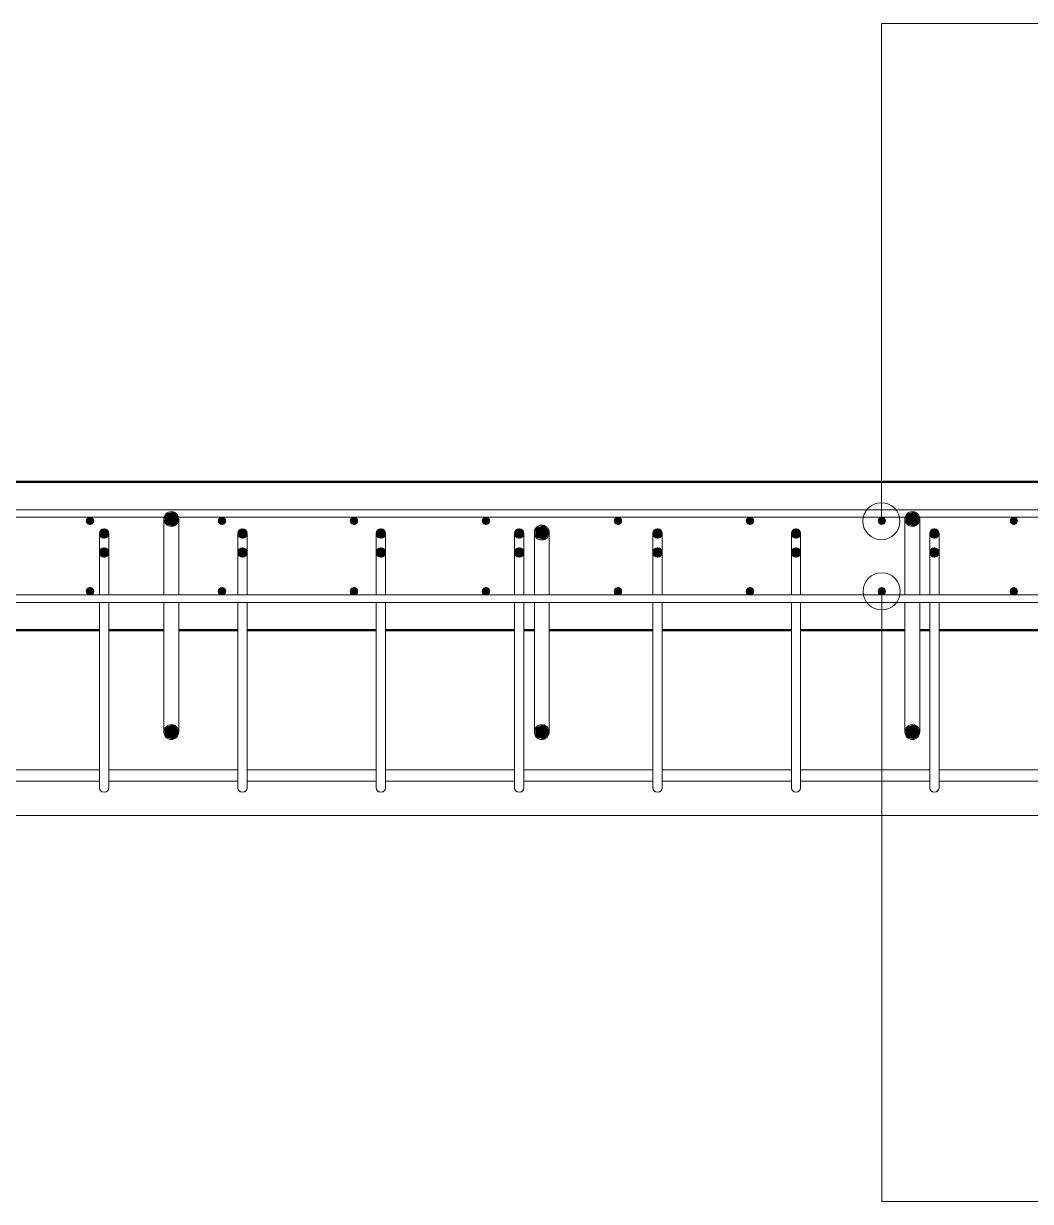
# Model space of a CAD drawing. Header units: millimetres. Extents: x -31655 to -5862, y 2843 to 78926.
# Drawn here: x -8687 to -7600, y 77456 to 78728 of the extents above; entities that cross this region are included whole.
import ezdxf

# ---------------------------------------------------------------- set-up
doc = ezdxf.new("R2010")
doc.units = ezdxf.units.MM
for name, color, linetype, lineweight in [('A-WALL', 113, 'Continuous', 25), ('S-BEAM', 12, 'Continuous', 18), ('S-RBAR', 171, 'Continuous', 18), ('S-RBAR-IDEN', 171, 'Continuous', 9)]:
    doc.layers.add(name, color=color, linetype=linetype, lineweight=lineweight)

# ---------------------------------------------------------------- blocks, each defined once
blk = doc.blocks.new('M_Rectangular Corbel - M_Rectangular Corbel-5472199-Elevation Top1')
at = {"layer": 'S-BEAM'}
blk.add_line((-30270.4, 77873), (-26630.4, 77873), dxfattribs=at)

msp = doc.modelspace()

# ---------------------------------------------------------------- hatches: boundary and pattern name
at = {"layer": 'S-RBAR'}
h = msp.add_hatch(color=256, dxfattribs=at)
edge = h.paths.add_edge_path()
edge.add_arc((-8527.2, 78193), 8, 0, 360)
h = msp.add_hatch(color=256, dxfattribs=at)
edge = h.paths.add_edge_path()
edge.add_arc((-7727.2, 78193), 8, 0, 360)
for points in [[(-8614.9, 78187), (-8610.9, 78191), (-8614.9, 78195), (-8618.9, 78191)], [(-8524.7, 78185.4), (-8519.2, 78193), (-8524.7, 78200.7), (-8533.7, 78197.7), (-8533.7, 78188.3)], [(-8472.4, 78187), (-8468.4, 78191), (-8472.4, 78195), (-8476.4, 78191)], [(-8330, 78187), (-8326, 78191), (-8330, 78195), (-8334, 78191), (-8331.2, 78188.2)], [(-8187.5, 78187), (-8183.5, 78191), (-8187.5, 78195), (-8191.5, 78191)], [(-8045, 78187), (-8041, 78191), (-8045, 78195), (-8049, 78191)], [(-7902.5, 78187), (-7898.5, 78191), (-7902.5, 78195), (-7906.5, 78191)], [(-7760.1, 78187), (-7756.1, 78191), (-7760.1, 78195), (-7764.1, 78191)], [(-7724.7, 78185.4), (-7719.2, 78193), (-7724.7, 78200.7), (-7733.7, 78197.7), (-7733.7, 78188.3)], [(-7617.6, 78187), (-7613.6, 78191), (-7617.6, 78195), (-7621.6, 78191)], [(-8599.7, 78172.4), (-8594.7, 78177.4), (-8599.7, 78182.4), (-8604.7, 78177.4)], [(-8450.3, 78172.4), (-8445.3, 78177.4), (-8450.3, 78182.4), (-8455.3, 78177.4)], [(-8300.9, 78172.4), (-8295.9, 78177.4), (-8300.9, 78182.4), (-8305.9, 78177.4)], [(-8151.6, 78172.4), (-8146.6, 78177.4), (-8151.6, 78182.4), (-8156.6, 78177.4)], [(-8124.7, 78170.8), (-8119.2, 78178.4), (-8124.7, 78186), (-8133.7, 78183), (-8133.7, 78173.7)], [(-8002.2, 78172.4), (-7997.2, 78177.4), (-8002.2, 78182.4), (-8007.2, 78177.4)], [(-7852.8, 78172.4), (-7847.8, 78177.4), (-7852.8, 78182.4), (-7857.8, 78177.4)], [(-7703.4, 78172.4), (-7698.4, 78177.4), (-7703.4, 78182.4), (-7708.4, 78177.4)], [(-8599.7, 78151.9), (-8594.7, 78156.9), (-8599.7, 78161.9), (-8604.7, 78156.9)], [(-8450.3, 78151.9), (-8445.3, 78156.9), (-8450.3, 78161.9), (-8455.3, 78156.9)], [(-8300.9, 78151.9), (-8295.9, 78156.9), (-8300.9, 78161.9), (-8305.9, 78156.9)], [(-8151.6, 78151.9), (-8146.6, 78156.9), (-8151.6, 78161.9), (-8156.6, 78156.9)], [(-8002.2, 78151.9), (-7997.2, 78156.9), (-8002.2, 78161.9), (-8007.2, 78156.9)], [(-7852.8, 78151.9), (-7847.8, 78156.9), (-7852.8, 78161.9), (-7857.8, 78156.9)], [(-7703.4, 78151.9), (-7698.4, 78156.9), (-7703.4, 78161.9), (-7708.4, 78156.9)], [(-8614.9, 78111), (-8610.9, 78115), (-8614.9, 78119), (-8618.9, 78115)], [(-8472.4, 78111), (-8468.4, 78115), (-8472.4, 78119), (-8476.4, 78115)], [(-8330, 78111), (-8326, 78115), (-8330, 78119), (-8334, 78115), (-8331.2, 78112.2)], [(-8187.5, 78111), (-8183.5, 78115), (-8187.5, 78119), (-8191.5, 78115)], [(-8045, 78111), (-8041, 78115), (-8045, 78119), (-8049, 78115)], [(-7902.5, 78111), (-7898.5, 78115), (-7902.5, 78119), (-7906.5, 78115)], [(-7760.1, 78111), (-7756.1, 78115), (-7760.1, 78119), (-7764.1, 78115)], [(-7617.6, 78111), (-7613.6, 78115), (-7617.6, 78119), (-7621.6, 78115)], [(-8524.7, 77955.4), (-8519.2, 77963), (-8524.7, 77970.7), (-8533.7, 77967.7), (-8533.7, 77958.3)], [(-8124.7, 77955.4), (-8119.2, 77963), (-8124.7, 77970.7), (-8133.7, 77967.7), (-8133.7, 77958.3)], [(-7724.7, 77955.4), (-7719.2, 77963), (-7724.7, 77970.7), (-7733.7, 77967.7), (-7733.7, 77958.3)]]:
    msp.add_hatch(color=256, dxfattribs=at).paths.add_polyline_path(points)
h = msp.add_hatch(color=256, dxfattribs=at)
edge = h.paths.add_edge_path()
edge.add_arc((-8614.9, 78191), 4, 0, 360)
h = msp.add_hatch(color=256, dxfattribs=at)
edge = h.paths.add_edge_path()
edge.add_arc((-8472.4, 78191), 4, 0, 360)
h = msp.add_hatch(color=256, dxfattribs=at)
edge = h.paths.add_edge_path()
edge.add_arc((-8330, 78191), 4, 0, 360)
h = msp.add_hatch(color=256, dxfattribs=at)
edge = h.paths.add_edge_path()
edge.add_arc((-8187.5, 78191), 4, 0, 360)
h = msp.add_hatch(color=256, dxfattribs=at)
edge = h.paths.add_edge_path()
edge.add_arc((-8045, 78191), 4, 0, 360)
h = msp.add_hatch(color=256, dxfattribs=at)
edge = h.paths.add_edge_path()
edge.add_arc((-7902.5, 78191), 4, 0, 360)
h = msp.add_hatch(color=256, dxfattribs=at)
edge = h.paths.add_edge_path()
edge.add_arc((-7760.1, 78191), 4, 0, 360)
h = msp.add_hatch(color=256, dxfattribs=at)
edge = h.paths.add_edge_path()
edge.add_arc((-7617.6, 78191), 4, 0, 360)
h = msp.add_hatch(color=256, dxfattribs=at)
edge = h.paths.add_edge_path()
edge.add_arc((-8599.7, 78177.4), 5, 0, 360)
h = msp.add_hatch(color=256, dxfattribs=at)
edge = h.paths.add_edge_path()
edge.add_arc((-8450.3, 78177.4), 5, 0, 360)
h = msp.add_hatch(color=256, dxfattribs=at)
edge = h.paths.add_edge_path()
edge.add_arc((-8300.9, 78177.4), 5, 0, 360)
h = msp.add_hatch(color=256, dxfattribs=at)
edge = h.paths.add_edge_path()
edge.add_arc((-8151.6, 78177.4), 5, 0, 360)
h = msp.add_hatch(color=256, dxfattribs=at)
edge = h.paths.add_edge_path()
edge.add_arc((-8127.2, 78178.4), 8, 0, 360)
h = msp.add_hatch(color=256, dxfattribs=at)
edge = h.paths.add_edge_path()
edge.add_arc((-8002.2, 78177.4), 5, 0, 360)
h = msp.add_hatch(color=256, dxfattribs=at)
edge = h.paths.add_edge_path()
edge.add_arc((-7852.8, 78177.4), 5, 0, 360)
h = msp.add_hatch(color=256, dxfattribs=at)
edge = h.paths.add_edge_path()
edge.add_arc((-7703.4, 78177.4), 5, 0, 360)
h = msp.add_hatch(color=256, dxfattribs=at)
edge = h.paths.add_edge_path()
edge.add_arc((-8599.7, 78156.9), 5, 0, 360)
h = msp.add_hatch(color=256, dxfattribs=at)
edge = h.paths.add_edge_path()
edge.add_arc((-8450.3, 78156.9), 5, 0, 360)
h = msp.add_hatch(color=256, dxfattribs=at)
edge = h.paths.add_edge_path()
edge.add_arc((-8300.9, 78156.9), 5, 0, 360)
h = msp.add_hatch(color=256, dxfattribs=at)
edge = h.paths.add_edge_path()
edge.add_arc((-8151.6, 78156.9), 5, 0, 360)
h = msp.add_hatch(color=256, dxfattribs=at)
edge = h.paths.add_edge_path()
edge.add_arc((-8002.2, 78156.9), 5, 0, 360)
h = msp.add_hatch(color=256, dxfattribs=at)
edge = h.paths.add_edge_path()
edge.add_arc((-7852.8, 78156.9), 5, 0, 360)
h = msp.add_hatch(color=256, dxfattribs=at)
edge = h.paths.add_edge_path()
edge.add_arc((-7703.4, 78156.9), 5, 0, 360)
h = msp.add_hatch(color=256, dxfattribs=at)
edge = h.paths.add_edge_path()
edge.add_arc((-8614.9, 78115), 4, 0, 360)
h = msp.add_hatch(color=256, dxfattribs=at)
edge = h.paths.add_edge_path()
edge.add_arc((-8472.4, 78115), 4, 0, 360)
h = msp.add_hatch(color=256, dxfattribs=at)
edge = h.paths.add_edge_path()
edge.add_arc((-8330, 78115), 4, 0, 360)
h = msp.add_hatch(color=256, dxfattribs=at)
edge = h.paths.add_edge_path()
edge.add_arc((-8187.5, 78115), 4, 0, 360)
h = msp.add_hatch(color=256, dxfattribs=at)
edge = h.paths.add_edge_path()
edge.add_arc((-8045, 78115), 4, 0, 360)
h = msp.add_hatch(color=256, dxfattribs=at)
edge = h.paths.add_edge_path()
edge.add_arc((-7902.5, 78115), 4, 0, 360)
h = msp.add_hatch(color=256, dxfattribs=at)
edge = h.paths.add_edge_path()
edge.add_arc((-7760.1, 78115), 4, 0, 360)
h = msp.add_hatch(color=256, dxfattribs=at)
edge = h.paths.add_edge_path()
edge.add_arc((-7617.6, 78115), 4, 0, 360)
h = msp.add_hatch(color=256, dxfattribs=at)
edge = h.paths.add_edge_path()
edge.add_arc((-8527.2, 77963), 8, 0, 360)
h = msp.add_hatch(color=256, dxfattribs=at)
edge = h.paths.add_edge_path()
edge.add_arc((-8127.2, 77963), 8, 0, 360)
h = msp.add_hatch(color=256, dxfattribs=at)
edge = h.paths.add_edge_path()
edge.add_arc((-7727.2, 77963), 8, 0, 360)

# ---------------------------------------------------------------- linework, layer by layer
at = {"layer": 'A-WALL', "lineweight": 50}
for p, q in [((-6597.2, 78233), (-10597.2, 78233)), ((-8744.1, 78073), (-8604.7, 78073)), ((-8594.7, 78073), (-8535.2, 78073)), ((-8519.2, 78073), (-8455.3, 78073)), ((-8445.3, 78073), (-8305.9, 78073)), ((-8295.9, 78073), (-8156.6, 78073)), ((-8146.6, 78073), (-8135.2, 78073)), ((-8119.2, 78073), (-8007.2, 78073)), ((-7997.2, 78073), (-7857.8, 78073)), ((-7847.8, 78073), (-7735.2, 78073)), ((-7719.2, 78073), (-7708.4, 78073)), ((-7698.4, 78073), (-7559.1, 78073))]:
    msp.add_line(p, q, dxfattribs=at)
at = {"layer": 'S-RBAR'}
for p, q in [((-9961.2, 78203), (-6627.2, 78203)), ((-9943.5, 78195), (-6627.2, 78195)), ((-8614.9, 78195), (-8618.9, 78191)), ((-8618.9, 78191), (-8614.9, 78187)), ((-8610.9, 78191), (-8614.9, 78195)), ((-8614.9, 78187), (-8610.9, 78191)), ((-8535.2, 78153), (-8535.2, 78193)), ((-8524.7, 78200.7), (-8533.7, 78197.7)), ((-8533.7, 78197.7), (-8533.7, 78188.3)), ((-8533.7, 78188.3), (-8524.7, 78185.4)), ((-8519.2, 78193), (-8524.7, 78200.7)), ((-8524.7, 78185.4), (-8519.2, 78193)), ((-8519.2, 78153), (-8519.2, 78193)), ((-8472.4, 78195), (-8476.4, 78191)), ((-8476.4, 78191), (-8472.4, 78187)), ((-8468.4, 78191), (-8472.4, 78195)), ((-8472.4, 78187), (-8468.4, 78191)), ((-8330, 78195), (-8334, 78191)), ((-8334, 78191), (-8331.2, 78188.2)), ((-8331.2, 78188.2), (-8330, 78187)), ((-8326, 78191), (-8330, 78195)), ((-8330, 78187), (-8326, 78191)), ((-8187.5, 78195), (-8191.5, 78191)), ((-8191.5, 78191), (-8187.5, 78187)), ((-8183.5, 78191), (-8187.5, 78195)), ((-8187.5, 78187), (-8183.5, 78191)), ((-8045, 78195), (-8049, 78191)), ((-8049, 78191), (-8045, 78187)), ((-8041, 78191), (-8045, 78195)), ((-8045, 78187), (-8041, 78191)), ((-7902.5, 78195), (-7906.5, 78191)), ((-7906.5, 78191), (-7902.5, 78187)), ((-7898.5, 78191), (-7902.5, 78195)), ((-7902.5, 78187), (-7898.5, 78191)), ((-7760.1, 78195), (-7764.1, 78191)), ((-7764.1, 78191), (-7760.1, 78187)), ((-7756.1, 78191), (-7760.1, 78195)), ((-7760.1, 78187), (-7756.1, 78191)), ((-7735.2, 78153), (-7735.2, 78193)), ((-7724.7, 78200.7), (-7733.7, 78197.7)), ((-7733.7, 78197.7), (-7733.7, 78188.3)), ((-7733.7, 78188.3), (-7724.7, 78185.4)), ((-7719.2, 78193), (-7724.7, 78200.7)), ((-7724.7, 78185.4), (-7719.2, 78193)), ((-7719.2, 78153), (-7719.2, 78193)), ((-7617.6, 78195), (-7621.6, 78191)), ((-7621.6, 78191), (-7617.6, 78187)), ((-7613.6, 78191), (-7617.6, 78195)), ((-7617.6, 78187), (-7613.6, 78191)), ((-8599.7, 78182.4), (-8604.7, 78177.4)), ((-8604.7, 78157.1), (-8604.7, 78177.4)), ((-8604.7, 78177.4), (-8599.7, 78172.4)), ((-8594.7, 78177.4), (-8599.7, 78182.4)), ((-8599.7, 78172.4), (-8594.7, 78177.4)), ((-8594.7, 78157.1), (-8594.7, 78177.4)), ((-8450.3, 78182.4), (-8455.3, 78177.4)), ((-8455.3, 78157.1), (-8455.3, 78177.4)), ((-8455.3, 78177.4), (-8450.3, 78172.4)), ((-8445.3, 78177.4), (-8450.3, 78182.4)), ((-8450.3, 78172.4), (-8445.3, 78177.4)), ((-8445.3, 78157.1), (-8445.3, 78177.4)), ((-8300.9, 78182.4), (-8305.9, 78177.4)), ((-8305.9, 78157.1), (-8305.9, 78177.4)), ((-8305.9, 78177.4), (-8300.9, 78172.4)), ((-8295.9, 78177.4), (-8300.9, 78182.4)), ((-8300.9, 78172.4), (-8295.9, 78177.4)), ((-8295.9, 78157.1), (-8295.9, 78177.4)), ((-8151.6, 78182.4), (-8156.6, 78177.4)), ((-8156.6, 78157.1), (-8156.6, 78177.4)), ((-8156.6, 78177.4), (-8151.6, 78172.4)), ((-8146.6, 78177.4), (-8151.6, 78182.4)), ((-8151.6, 78172.4), (-8146.6, 78177.4)), ((-8146.6, 78157.1), (-8146.6, 78177.4)), ((-8135.2, 78138.4), (-8135.2, 78178.4)), ((-8124.7, 78186), (-8133.7, 78183)), ((-8133.7, 78183), (-8133.7, 78173.7)), ((-8119.2, 78178.4), (-8124.7, 78186)), ((-8124.7, 78170.8), (-8119.2, 78178.4)), ((-8119.2, 78138.4), (-8119.2, 78178.4)), ((-8002.2, 78182.4), (-8007.2, 78177.4)), ((-8007.2, 78157.1), (-8007.2, 78177.4)), ((-8007.2, 78177.4), (-8002.2, 78172.4)), ((-7997.2, 78177.4), (-8002.2, 78182.4)), ((-8002.2, 78172.4), (-7997.2, 78177.4)), ((-7997.2, 78157.1), (-7997.2, 78177.4)), ((-7852.8, 78182.4), (-7857.8, 78177.4)), ((-7857.8, 78157.1), (-7857.8, 78177.4)), ((-7857.8, 78177.4), (-7852.8, 78172.4)), ((-7847.8, 78177.4), (-7852.8, 78182.4)), ((-7852.8, 78172.4), (-7847.8, 78177.4)), ((-7847.8, 78157.1), (-7847.8, 78177.4)), ((-7703.4, 78182.4), (-7708.4, 78177.4)), ((-7708.4, 78157.1), (-7708.4, 78177.4)), ((-7708.4, 78177.4), (-7703.4, 78172.4)), ((-7698.4, 78177.4), (-7703.4, 78182.4)), ((-7703.4, 78172.4), (-7698.4, 78177.4)), ((-7698.4, 78157.1), (-7698.4, 78177.4)), ((-8133.7, 78173.7), (-8124.7, 78170.8)), ((-8599.7, 78161.9), (-8604.7, 78156.9)), ((-8604.7, 78156.9), (-8604.7, 78131.9)), ((-8604.7, 78156.9), (-8599.7, 78151.9)), ((-8594.7, 78156.9), (-8599.7, 78161.9)), ((-8599.7, 78151.9), (-8594.7, 78156.9)), ((-8594.7, 78156.9), (-8594.7, 78131.9)), ((-8535.2, 78111), (-8535.2, 78153)), ((-8519.2, 78111), (-8519.2, 78153)), ((-8450.3, 78161.9), (-8455.3, 78156.9)), ((-8455.3, 78156.9), (-8455.3, 78131.9)), ((-8455.3, 78156.9), (-8450.3, 78151.9)), ((-8445.3, 78156.9), (-8450.3, 78161.9)), ((-8450.3, 78151.9), (-8445.3, 78156.9)), ((-8445.3, 78156.9), (-8445.3, 78131.9)), ((-8300.9, 78161.9), (-8305.9, 78156.9)), ((-8305.9, 78156.9), (-8305.9, 78131.9)), ((-8305.9, 78156.9), (-8300.9, 78151.9)), ((-8295.9, 78156.9), (-8300.9, 78161.9)), ((-8300.9, 78151.9), (-8295.9, 78156.9)), ((-8295.9, 78156.9), (-8295.9, 78131.9)), ((-8151.6, 78161.9), (-8156.6, 78156.9)), ((-8156.6, 78156.9), (-8156.6, 78131.9)), ((-8156.6, 78156.9), (-8151.6, 78151.9)), ((-8146.6, 78156.9), (-8151.6, 78161.9)), ((-8151.6, 78151.9), (-8146.6, 78156.9)), ((-8146.6, 78156.9), (-8146.6, 78131.9)), ((-8002.2, 78161.9), (-8007.2, 78156.9)), ((-8007.2, 78156.9), (-8007.2, 78131.9)), ((-8007.2, 78156.9), (-8002.2, 78151.9)), ((-7997.2, 78156.9), (-8002.2, 78161.9)), ((-8002.2, 78151.9), (-7997.2, 78156.9)), ((-7997.2, 78156.9), (-7997.2, 78131.9)), ((-7852.8, 78161.9), (-7857.8, 78156.9)), ((-7857.8, 78156.9), (-7857.8, 78131.9)), ((-7857.8, 78156.9), (-7852.8, 78151.9)), ((-7847.8, 78156.9), (-7852.8, 78161.9)), ((-7852.8, 78151.9), (-7847.8, 78156.9)), ((-7847.8, 78156.9), (-7847.8, 78131.9)), ((-7735.2, 78111), (-7735.2, 78153)), ((-7719.2, 78111), (-7719.2, 78153)), ((-7703.4, 78161.9), (-7708.4, 78156.9)), ((-7708.4, 78156.9), (-7708.4, 78131.9)), ((-7708.4, 78156.9), (-7703.4, 78151.9)), ((-7698.4, 78156.9), (-7703.4, 78161.9)), ((-7703.4, 78151.9), (-7698.4, 78156.9)), ((-7698.4, 78156.9), (-7698.4, 78131.9)), ((-8135.2, 78111), (-8135.2, 78138.4)), ((-8119.2, 78111), (-8119.2, 78138.4)), ((-8604.7, 78131.9), (-8604.7, 78111)), ((-8594.7, 78131.9), (-8594.7, 78111)), ((-8455.3, 78131.9), (-8455.3, 78111)), ((-8445.3, 78131.9), (-8445.3, 78111)), ((-8305.9, 78131.9), (-8305.9, 78111)), ((-8295.9, 78131.9), (-8295.9, 78111)), ((-8156.6, 78131.9), (-8156.6, 78111)), ((-8146.6, 78131.9), (-8146.6, 78111)), ((-8007.2, 78131.9), (-8007.2, 78111)), ((-7997.2, 78131.9), (-7997.2, 78111)), ((-7857.8, 78131.9), (-7857.8, 78111)), ((-7847.8, 78131.9), (-7847.8, 78111)), ((-7708.4, 78131.9), (-7708.4, 78111)), ((-7698.4, 78131.9), (-7698.4, 78111)), ((-8614.9, 78119), (-8618.9, 78115)), ((-8618.9, 78115), (-8614.9, 78111)), ((-8610.9, 78115), (-8614.9, 78119)), ((-8614.9, 78111), (-8610.9, 78115)), ((-8472.4, 78119), (-8476.4, 78115)), ((-8476.4, 78115), (-8472.4, 78111)), ((-8468.4, 78115), (-8472.4, 78119)), ((-8472.4, 78111), (-8468.4, 78115)), ((-8330, 78119), (-8334, 78115)), ((-8334, 78115), (-8331.2, 78112.2)), ((-8331.2, 78112.2), (-8330, 78111)), ((-8326, 78115), (-8330, 78119)), ((-8330, 78111), (-8326, 78115)), ((-8187.5, 78119), (-8191.5, 78115)), ((-8191.5, 78115), (-8187.5, 78111)), ((-8183.5, 78115), (-8187.5, 78119)), ((-8187.5, 78111), (-8183.5, 78115)), ((-8045, 78119), (-8049, 78115)), ((-8049, 78115), (-8045, 78111)), ((-8041, 78115), (-8045, 78119)), ((-8045, 78111), (-8041, 78115)), ((-7902.5, 78119), (-7906.5, 78115)), ((-7906.5, 78115), (-7902.5, 78111)), ((-7898.5, 78115), (-7902.5, 78119)), ((-7902.5, 78111), (-7898.5, 78115)), ((-7760.1, 78119), (-7764.1, 78115)), ((-7764.1, 78115), (-7760.1, 78111)), ((-7756.1, 78115), (-7760.1, 78119)), ((-7760.1, 78111), (-7756.1, 78115)), ((-7617.6, 78119), (-7621.6, 78115)), ((-7621.6, 78115), (-7617.6, 78111)), ((-7613.6, 78115), (-7617.6, 78119)), ((-7617.6, 78111), (-7613.6, 78115)), ((-10241.2, 78103), (-6627.2, 78103)), ((-9943.5, 78111), (-6794.9, 78111)), ((-8604.7, 78103), (-8604.7, 77928)), ((-8594.7, 78103), (-8594.7, 77928)), ((-8535.2, 78003), (-8535.2, 78103)), ((-8519.2, 78003), (-8519.2, 78103)), ((-8455.3, 78103), (-8455.3, 77928)), ((-8445.3, 78103), (-8445.3, 77928)), ((-8305.9, 78103), (-8305.9, 77928)), ((-8295.9, 78103), (-8295.9, 77928)), ((-8156.6, 78103), (-8156.6, 77928)), ((-8146.6, 78103), (-8146.6, 77928)), ((-8135.2, 78003), (-8135.2, 78103)), ((-8119.2, 78003), (-8119.2, 78103)), ((-8007.2, 78103), (-8007.2, 77928)), ((-7997.2, 78103), (-7997.2, 77928)), ((-7857.8, 78103), (-7857.8, 77928)), ((-7847.8, 78103), (-7847.8, 77928)), ((-7735.2, 78003), (-7735.2, 78103)), ((-7719.2, 78003), (-7719.2, 78103)), ((-7708.4, 78103), (-7708.4, 77928)), ((-7698.4, 78103), (-7698.4, 77928)), ((-8535.2, 77963), (-8535.2, 78003)), ((-8519.2, 77963), (-8519.2, 78003)), ((-8135.2, 77963), (-8135.2, 78003)), ((-8119.2, 77963), (-8119.2, 78003)), ((-7735.2, 77963), (-7735.2, 78003)), ((-7719.2, 77963), (-7719.2, 78003)), ((-8524.7, 77970.7), (-8533.7, 77967.7)), ((-8533.7, 77967.7), (-8533.7, 77958.3)), ((-8519.2, 77963), (-8524.7, 77970.7)), ((-8524.7, 77955.4), (-8519.2, 77963)), ((-8124.7, 77970.7), (-8133.7, 77967.7)), ((-8133.7, 77967.7), (-8133.7, 77958.3)), ((-8119.2, 77963), (-8124.7, 77970.7)), ((-8124.7, 77955.4), (-8119.2, 77963)), ((-7724.7, 77970.7), (-7733.7, 77967.7)), ((-7733.7, 77967.7), (-7733.7, 77958.3)), ((-7719.2, 77963), (-7724.7, 77970.7)), ((-7724.7, 77955.4), (-7719.2, 77963)), ((-8533.7, 77958.3), (-8524.7, 77955.4)), ((-8133.7, 77958.3), (-8124.7, 77955.4)), ((-7733.7, 77958.3), (-7724.7, 77955.4)), ((-8744.1, 77922.2), (-8604.7, 77922.2)), ((-8604.7, 77903), (-8604.7, 77928)), ((-8594.7, 77903), (-8594.7, 77928)), ((-8594.7, 77922.2), (-8455.3, 77922.2)), ((-8455.3, 77903), (-8455.3, 77928)), ((-8445.3, 77903), (-8445.3, 77928)), ((-8445.3, 77922.2), (-8305.9, 77922.2)), ((-8305.9, 77903), (-8305.9, 77928)), ((-8295.9, 77903), (-8295.9, 77928)), ((-8295.9, 77922.2), (-8156.6, 77922.2)), ((-8156.6, 77903), (-8156.6, 77928)), ((-8146.6, 77903), (-8146.6, 77928)), ((-8146.6, 77922.2), (-8007.2, 77922.2)), ((-8007.2, 77903), (-8007.2, 77928)), ((-7997.2, 77903), (-7997.2, 77928)), ((-7997.2, 77922.2), (-7857.8, 77922.2)), ((-7857.8, 77903), (-7857.8, 77928)), ((-7847.8, 77903), (-7847.8, 77928)), ((-7847.8, 77922.2), (-7708.4, 77922.2)), ((-7708.4, 77903), (-7708.4, 77928)), ((-7698.4, 77903), (-7698.4, 77928)), ((-7698.4, 77922.2), (-7559.1, 77922.2)), ((-8744.1, 77910.2), (-8604.7, 77910.2)), ((-8594.7, 77910.2), (-8455.3, 77910.2)), ((-8445.3, 77910.2), (-8305.9, 77910.2)), ((-8295.9, 77910.2), (-8156.6, 77910.2)), ((-8146.6, 77910.2), (-8007.2, 77910.2)), ((-7997.2, 77910.2), (-7857.8, 77910.2)), ((-7847.8, 77910.2), (-7708.4, 77910.2)), ((-7698.4, 77910.2), (-7559.1, 77910.2))]:
    msp.add_line(p, q, dxfattribs=at)
for centre, radius in [((-8527.2, 78193), 8), ((-7727.2, 78193), 8), ((-8614.9, 78191), 4), ((-8472.4, 78191), 4), ((-8330, 78191), 4), ((-8187.5, 78191), 4), ((-8045, 78191), 4), ((-7902.5, 78191), 4), ((-7760.1, 78191), 4), ((-7617.6, 78191), 4), ((-8599.7, 78177.4), 5), ((-8450.3, 78177.4), 5), ((-8300.9, 78177.4), 5), ((-8151.6, 78177.4), 5), ((-8127.2, 78178.4), 8), ((-8002.2, 78177.4), 5), ((-7852.8, 78177.4), 5), ((-7703.4, 78177.4), 5), ((-8599.7, 78156.9), 5), ((-8450.3, 78156.9), 5), ((-8300.9, 78156.9), 5), ((-8151.6, 78156.9), 5), ((-8002.2, 78156.9), 5), ((-7852.8, 78156.9), 5), ((-7703.4, 78156.9), 5), ((-8614.9, 78115), 4), ((-8472.4, 78115), 4), ((-8330, 78115), 4), ((-8187.5, 78115), 4), ((-8045, 78115), 4), ((-7902.5, 78115), 4), ((-7760.1, 78115), 4), ((-7617.6, 78115), 4), ((-8527.2, 77963), 8), ((-8127.2, 77963), 8), ((-7727.2, 77963), 8)]:
    msp.add_circle(centre, radius, dxfattribs=at)
for centre, radius, start, end in [((-8527.2, 78193), 8, 165.5111, 180), ((-8527.2, 78193), 8, 0, 14.4889), ((-7727.2, 78193), 8, 165.5111, 180), ((-7727.2, 78193), 8, 0, 14.4889), ((-8599.7, 78177.4), 5, 0, 180), ((-8450.3, 78177.4), 5, 0, 180), ((-8300.9, 78177.4), 5, 0, 180), ((-8151.6, 78177.4), 5, 0, 180), ((-8127.2, 78178.4), 8, 0, 180), ((-8002.2, 78177.4), 5, 0, 180), ((-7852.8, 78177.4), 5, 0, 180), ((-7703.4, 78177.4), 5, 0, 180), ((-8599.7, 78156.9), 5, 0, 180), ((-8450.3, 78156.9), 5, 0, 180), ((-8300.9, 78156.9), 5, 0, 180), ((-8151.6, 78156.9), 5, 0, 180), ((-8002.2, 78156.9), 5, 0, 180), ((-7852.8, 78156.9), 5, 0, 180), ((-7703.4, 78156.9), 5, 0, 180), ((-8527.2, 77963), 8, 180, 0), ((-8127.2, 77963), 8, 180, 0), ((-7727.2, 77963), 8, 180, 0), ((-8599.7, 77903), 5, 180, 0), ((-8599.7, 77903), 5, 180, 195), ((-8599.7, 77903), 5, 210, 240), ((-8599.7, 77903), 5, 300, 330), ((-8450.3, 77903), 5, 180, 0), ((-8450.3, 77903), 5, 180, 195), ((-8450.3, 77903), 5, 210, 240), ((-8450.3, 77903), 5, 300, 330), ((-8300.9, 77903), 5, 180, 0), ((-8300.9, 77903), 5, 180, 195), ((-8300.9, 77903), 5, 210, 240), ((-8300.9, 77903), 5, 300, 330), ((-8151.6, 77903), 5, 180, 0), ((-8151.6, 77903), 5, 180, 195), ((-8151.6, 77903), 5, 210, 240), ((-8151.6, 77903), 5, 300, 330), ((-8002.2, 77903), 5, 180, 0), ((-8002.2, 77903), 5, 180, 195), ((-8002.2, 77903), 5, 210, 240), ((-8002.2, 77903), 5, 300, 330), ((-7852.8, 77903), 5, 180, 0), ((-7852.8, 77903), 5, 180, 195), ((-7852.8, 77903), 5, 210, 240), ((-7852.8, 77903), 5, 300, 330), ((-7703.4, 77903), 5, 180, 0), ((-7703.4, 77903), 5, 180, 195), ((-7703.4, 77903), 5, 210, 240), ((-7703.4, 77903), 5, 300, 330)]:
    msp.add_arc(centre, radius, start, end, dxfattribs=at)
at = {"layer": 'S-RBAR-IDEN'}
for p, q in [((-7760.6, 78727.8), (-7236.1, 78727.8)), ((-7760.6, 78190.6), (-7760.6, 78727.8)), ((-7760.3, 78114.9), (-7760.3, 77456.4)), ((-7760.3, 77456.4), (-7236.1, 77456.4))]:
    msp.add_line(p, q, dxfattribs=at)
for centre in [(-7760.6, 78190.6), (-7760.3, 78114.9)]:
    msp.add_circle(centre, 20, dxfattribs=at)

# ---------------------------------------------------------------- block references
at = {"layer": 'S-BEAM'}
msp.add_blockref('M_Rectangular Corbel - M_Rectangular Corbel-5472199-Elevation Top1', (19853.2, 0), dxfattribs=at)

doc.saveas('drawing.dxf')
